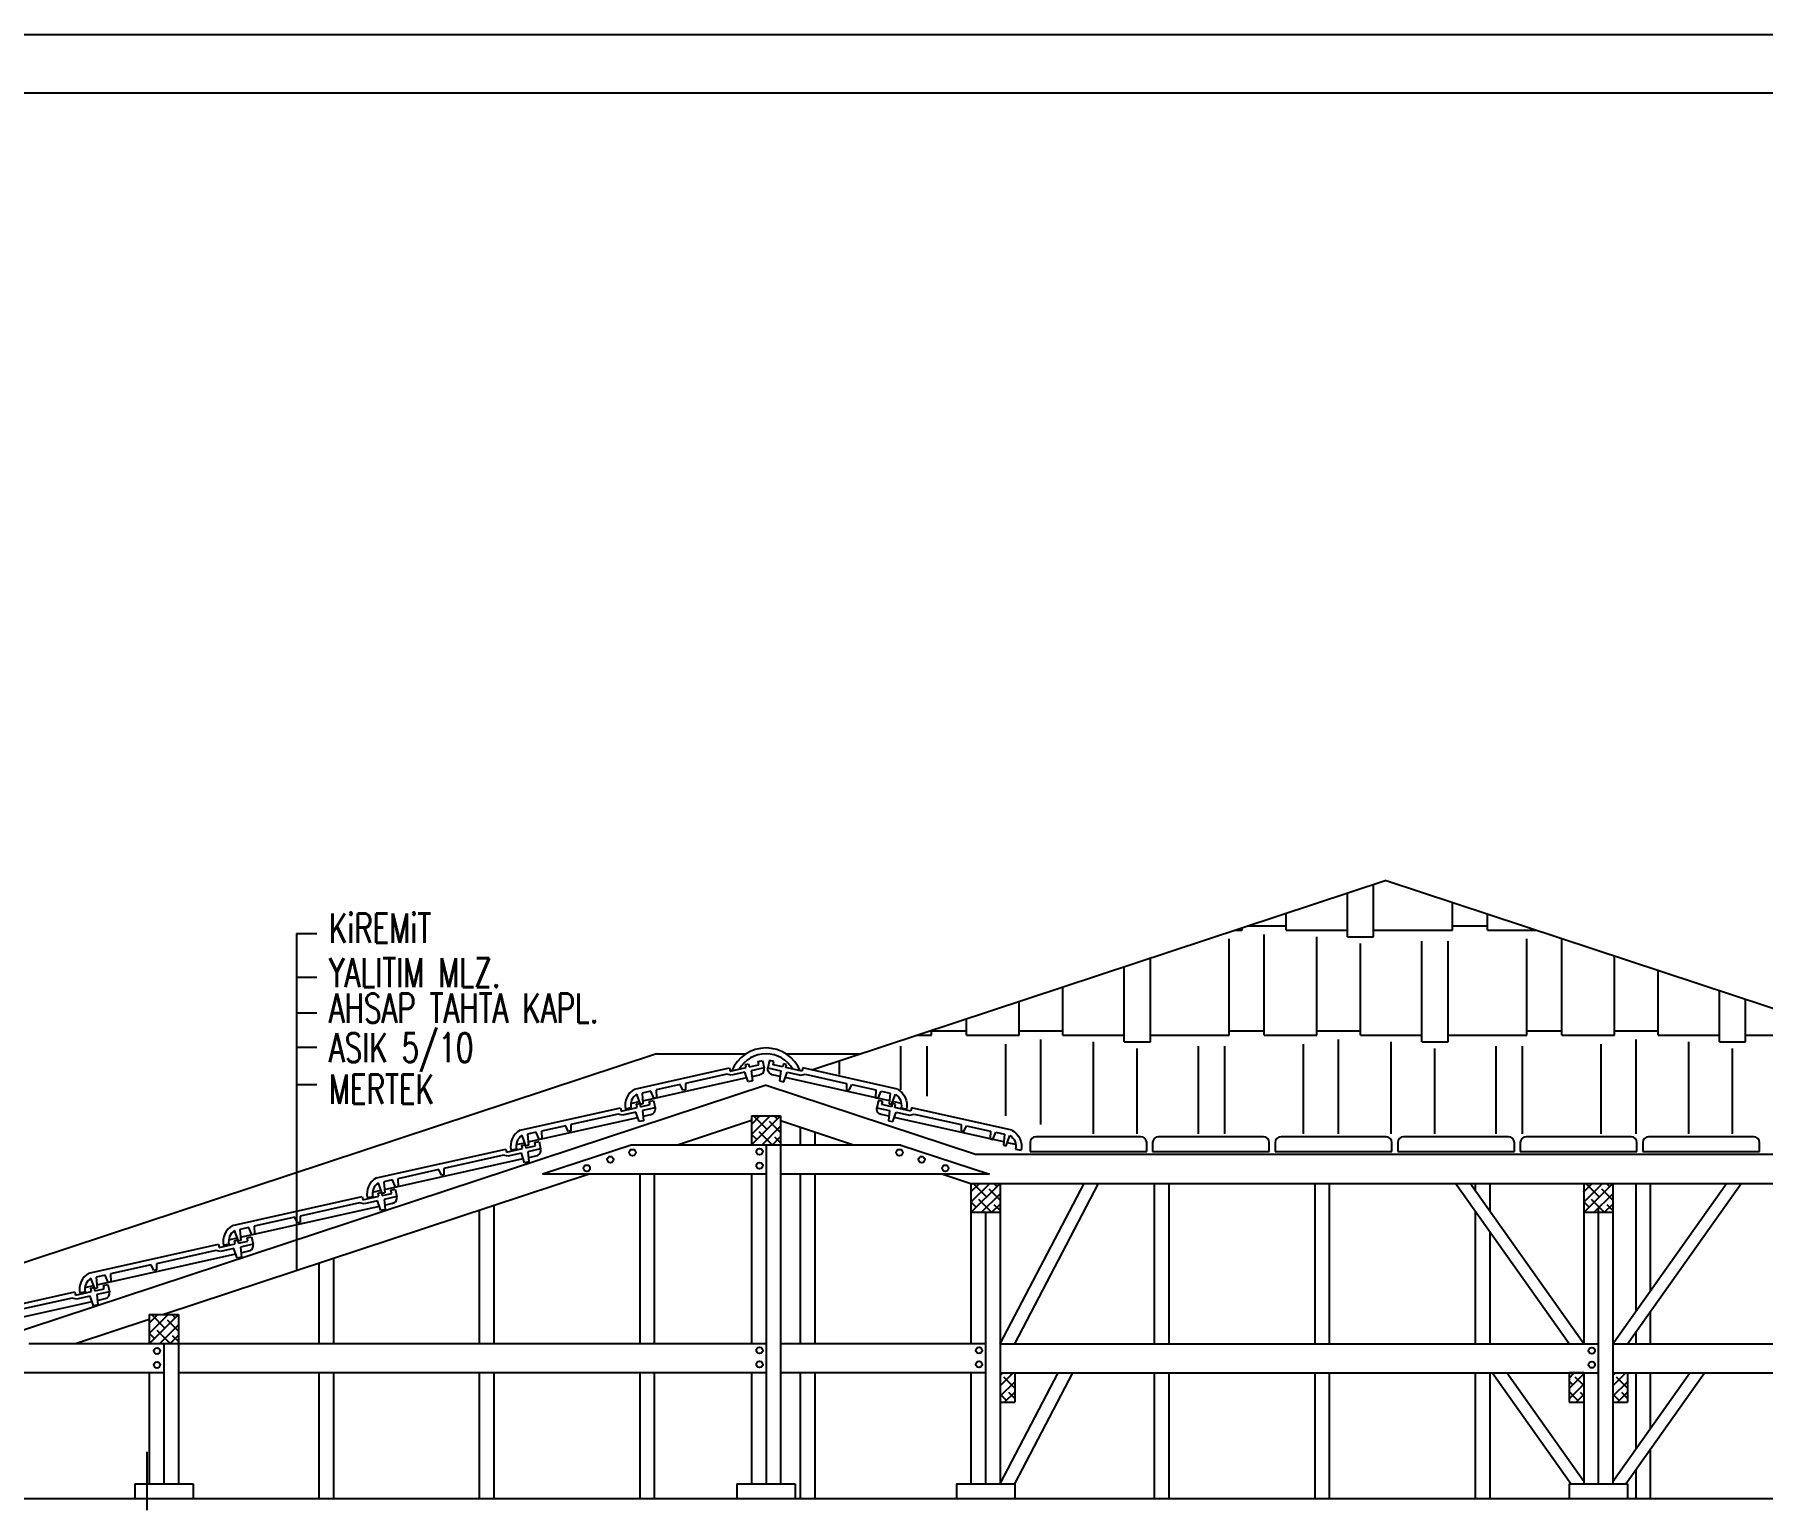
# Model space of a CAD drawing. Extents: x 3907.4 to 3911.57, y -3054.42 to -3053.7.
# Drawn here: x 3909.52 to 3909.6384, y -3053.8001 to -3053.6995 of the extents above; entities that cross this region are included whole.
import ezdxf

# ---------------------------------------------------------------- set-up
doc = ezdxf.new("R2010")
doc.units = 0
doc.header["$LTSCALE"] = 2
doc.header["$MEASUREMENT"] = 0
for name, color, linetype in [('DOĞRAMA', 2, 'CONTINUOUS'), ('DUVAR', 7, 'CONTINUOUS'), ('KİREMİT', 9, 'CONTINUOUS'), ('MB', 11, 'CONTINUOUS'), ('OLÇÜ', 6, 'CONTINUOUS'), ('SıVA', 6, 'CONTINUOUS'), ('TARAMA', 9, 'CONTINUOUS'), ('TEXT', 11, 'CONTINUOUS')]:
    doc.layers.add(name, color=color, linetype=linetype)
doc.styles.add('KAPı-PEN', font='simplex.shx', dxfattribs={"width": 0.7, "height": 10})

msp = doc.modelspace()

# ---------------------------------------------------------------- linework, layer by layer
at = {"layer": 'DOĞRAMA'}
for p, q in [((3909.586162391206, -3053.793209636961), (3909.587162391205, -3053.793209636961)), ((3909.625162391205, -3053.793209636961), (3909.626162391206, -3053.793209636961)), ((3909.628162391205, -3053.793209636961), (3909.629162391205, -3053.793209636961))]:
    msp.add_line(p, q, dxfattribs=at)
at = {"layer": 'DUVAR', "color": 2}
for p, q in [((3909.612616078048, -3053.757458408872), (3909.573252025763, -3053.770448546126)), ((3909.612616078048, -3053.757458408872), (3909.665847501563, -3053.775024778632)), ((3909.570116078048, -3053.771483408872), (3909.493989323139, -3053.796605237992)), ((3909.570116078048, -3053.771483408872), (3909.584483865199, -3053.776224778632)), ((3909.569116078048, -3053.77391949529), (3909.564055471988, -3053.77558949529)), ((3909.569116078048, -3053.77358949529), (3909.569116078048, -3053.77558949529)), ((3909.569116078048, -3053.77358949529), (3909.571116078048, -3053.77358949529)), ((3909.571116078048, -3053.77358949529), (3909.571116078048, -3053.77558949529)), ((3909.571116078048, -3053.77391949529), (3909.576176684109, -3053.77558949529)), ((3909.56086443196, -3053.77558949529), (3909.554803825899, -3053.77758949529)), ((3909.579367724136, -3053.77558949529), (3909.56086443196, -3053.77558949529)), ((3909.570116078048, -3053.77558949529), (3909.570116078048, -3053.798811044727)), ((3909.571116078048, -3053.77558949529), (3909.571116078048, -3053.798811044727)), ((3909.579367724136, -3053.77558949529), (3909.585428330196, -3053.77758949529)), ((3909.584483865199, -3053.776224778632), (3909.669483865199, -3053.776224778632)), ((3909.557994865927, -3053.77758949529), (3909.528842921469, -3053.787209636961)), ((3909.570116078048, -3053.77758949529), (3909.554803825899, -3053.77758949529)), ((3909.569116078048, -3053.77758949529), (3909.569116078048, -3053.789209636961)), ((3909.585428330196, -3053.77758949529), (3909.571116078048, -3053.77758949529)), ((3909.582237290169, -3053.77758949529), (3909.584162391206, -3053.778224778632)), ((3909.584162391206, -3053.778224778632), (3909.670162391205, -3053.778224778632)), ((3909.584162391206, -3053.778224778632), (3909.584162391206, -3053.780224778632)), ((3909.584162391206, -3053.778224778632), (3909.586162391206, -3053.778224778632)), ((3909.586162391206, -3053.778224778632), (3909.586162391206, -3053.780224778632)), ((3909.587162391205, -3053.789209636961), (3909.592916141515, -3053.778224778632)), ((3909.625162391205, -3053.789209636961), (3909.617373645594, -3053.778224778632)), ((3909.626162391206, -3053.778224778632), (3909.626162391206, -3053.780224778632)), ((3909.626162391206, -3053.778224778632), (3909.628162391205, -3053.778224778632)), ((3909.628162391205, -3053.778224778632), (3909.628162391205, -3053.780224778632)), ((3909.629162391205, -3053.789209636961), (3909.636951136817, -3053.778224778632)), ((3909.584162391206, -3053.780224778632), (3909.584162391206, -3053.789209636961)), ((3909.586162391206, -3053.780224778632), (3909.584162391206, -3053.780224778632)), ((3909.585162391205, -3053.780224778632), (3909.585162391205, -3053.798811044727)), ((3909.586162391206, -3053.780224778632), (3909.586162391206, -3053.798811044727)), ((3909.626162391206, -3053.780224778632), (3909.626162391206, -3053.789209636961)), ((3909.628162391205, -3053.780224778632), (3909.626162391206, -3053.780224778632)), ((3909.627162391205, -3053.779928004556), (3909.627162391205, -3053.798811044727)), ((3909.628162391205, -3053.780224778632), (3909.628162391205, -3053.798811044727)), ((3909.52784292147, -3053.787539636961), (3909.522782315409, -3053.789209636961)), ((3909.52784292147, -3053.787209636961), (3909.52784292147, -3053.789209636961)), ((3909.52784292147, -3053.787209636961), (3909.52784292147, -3053.789209636961)), ((3909.52784292147, -3053.787209636961), (3909.529842921469, -3053.787209636961)), ((3909.529842921469, -3053.787209636961), (3909.529842921469, -3053.789209636961)), ((3909.570116078048, -3053.789209636961), (3909.519591275382, -3053.789209636961)), ((3909.529842921469, -3053.789209636961), (3909.52784292147, -3053.789209636961)), ((3909.528842921469, -3053.789209636961), (3909.528842921469, -3053.798811044727)), ((3909.529842921469, -3053.789209636961), (3909.529842921469, -3053.798811044727)), ((3909.585162391205, -3053.789209636961), (3909.571116078048, -3053.789209636961)), ((3909.586162391206, -3053.789209636961), (3909.627162391205, -3053.789209636961)), ((3909.628162391205, -3053.789209636961), (3909.668162391205, -3053.789209636961)), ((3909.528842921469, -3053.791209636961), (3909.513530669321, -3053.791209636961)), ((3909.52784292147, -3053.791209636961), (3909.52784292147, -3053.798811044727)), ((3909.570116078048, -3053.791209636961), (3909.529842921469, -3053.791209636961)), ((3909.569116078048, -3053.791209636961), (3909.569116078048, -3053.798811044727)), ((3909.585162391205, -3053.791209636961), (3909.571116078048, -3053.791209636961)), ((3909.584162391206, -3053.791209636961), (3909.584162391206, -3053.798811044727)), ((3909.586162391206, -3053.791209636961), (3909.627162391205, -3053.791209636961)), ((3909.587162391205, -3053.791209636961), (3909.587162391205, -3053.793209636961)), ((3909.587162391205, -3053.798811044727), (3909.591143926604, -3053.791209636961)), ((3909.625275758573, -3053.798811044727), (3909.619886027581, -3053.791209636961)), ((3909.625162391205, -3053.791209636961), (3909.625162391205, -3053.793209636961)), ((3909.626162391206, -3053.791209636961), (3909.625162391205, -3053.791209636961)), ((3909.626162391206, -3053.791209636961), (3909.626162391206, -3053.792113581766)), ((3909.626162391206, -3053.791982168576), (3909.626162391206, -3053.798811044727)), ((3909.628162391205, -3053.791209636961), (3909.668162391205, -3053.791209636961)), ((3909.628162391205, -3053.791209636961), (3909.629162391205, -3053.791209636961)), ((3909.629049023838, -3053.798811044727), (3909.63443875483, -3053.791209636961)), ((3909.629162391205, -3053.791209636961), (3909.629162391205, -3053.793209636961)), ((3909.526842921469, -3053.798811044727), (3909.530842921469, -3053.798811044727)), ((3909.526842921469, -3053.798811044727), (3909.526842921469, -3053.799811044727)), ((3909.530842921469, -3053.798811044727), (3909.530842921469, -3053.799811044727)), ((3909.568116078048, -3053.798811044727), (3909.572116078048, -3053.798811044727)), ((3909.568116078048, -3053.798811044727), (3909.568116078048, -3053.799811044727)), ((3909.572116078048, -3053.798811044727), (3909.572116078048, -3053.799811044727)), ((3909.583162391205, -3053.798811044727), (3909.587162391205, -3053.798811044727)), ((3909.583162391205, -3053.798811044727), (3909.583162391205, -3053.799811044727)), ((3909.587162391205, -3053.798811044727), (3909.587162391205, -3053.799811044727)), ((3909.625162391205, -3053.798811044727), (3909.629162391205, -3053.798811044727)), ((3909.625162391205, -3053.798811044727), (3909.625162391205, -3053.799811044727)), ((3909.629162391205, -3053.798811044727), (3909.629162391205, -3053.799811044727))]:
    msp.add_line(p, q, dxfattribs=at)
at = {"layer": 'DUVAR', "color": 3}
for p, q in [((3909.562616078048, -3053.769338408872), (3909.481201444351, -3053.796205237992)), ((3909.562616078048, -3053.769338408872), (3909.568746406555, -3053.769338408872)), ((3909.571485749541, -3053.769338408872), (3909.576616078048, -3053.769338408872))]:
    msp.add_line(p, q, dxfattribs=at)
at = {"layer": 'KİREMİT'}
for p, q in [((3909.611763431491, -3053.761316397724), (3909.611763431491, -3053.757739782236)), ((3909.609963431491, -3053.761316397724), (3909.609963431491, -3053.758333782236)), ((3909.617163431491, -3053.760866397724), (3909.617163431491, -3053.758959035508)), ((3909.605763431491, -3053.760866397724), (3909.605763431491, -3053.759719782236)), ((3909.619563431491, -3053.760866397724), (3909.619563431491, -3053.759751035509)), ((3909.601863431491, -3053.768066397724), (3909.601863431491, -3053.761466397724)), ((3909.602288839104, -3053.760866397724), (3909.602763431491, -3053.760866397724)), ((3909.602763431491, -3053.760866397724), (3909.602763431491, -3053.760709782236)), ((3909.603197930013, -3053.760566397724), (3909.605763431491, -3053.760566397724)), ((3909.604263431491, -3053.768066397724), (3909.604263431491, -3053.761166397724)), ((3909.605763431491, -3053.760866397724), (3909.609963431491, -3053.760866397724)), ((3909.607863431491, -3053.768066397724), (3909.607863431491, -3053.761316397724)), ((3909.609963431491, -3053.761316397724), (3909.611763431491, -3053.761316397724)), ((3909.611763431491, -3053.760866397724), (3909.617163431491, -3053.760866397724)), ((3909.617163431491, -3053.760566397724), (3909.619563431491, -3053.760566397724)), ((3909.619563431491, -3053.760866397724), (3909.622943316992, -3053.760866397724)), ((3909.622263431491, -3053.768066397724), (3909.622263431491, -3053.761466397724)), ((3909.624663431491, -3053.768066397724), (3909.624663431491, -3053.761434035509)), ((3909.610863431491, -3053.768066397724), (3909.610863431491, -3053.761766397724)), ((3909.615063431491, -3053.768516397724), (3909.615063431491, -3053.761616397724)), ((3909.616863431491, -3053.768516397724), (3909.616863431491, -3053.761616397724)), ((3909.628263431491, -3053.768066397724), (3909.628263431491, -3053.762622035508)), ((3909.594663431491, -3053.768516397724), (3909.594663431491, -3053.763382782236)), ((3909.596463431491, -3053.768516397724), (3909.596463431491, -3053.762788782236)), ((3909.631263431491, -3053.768066397724), (3909.631263431491, -3053.763612035508)), ((3909.590463431491, -3053.768066397724), (3909.590463431491, -3053.764768782236)), ((3909.635463431491, -3053.768516397724), (3909.635463431491, -3053.764998035508)), ((3909.587463431491, -3053.768066397724), (3909.587463431491, -3053.765758782236)), ((3909.637263431491, -3053.768516397724), (3909.637263431491, -3053.765592035508)), ((3909.583863431491, -3053.768066397724), (3909.583863431491, -3053.766946782236)), ((3909.580470657286, -3053.768066397724), (3909.581463431491, -3053.768066397724)), ((3909.581463431491, -3053.768066397724), (3909.581463431491, -3053.767738782236)), ((3909.581463431491, -3053.767766397724), (3909.583863431491, -3053.767766397724)), ((3909.583863431491, -3053.768066397724), (3909.587463431491, -3053.768066397724)), ((3909.587463431491, -3053.767766397724), (3909.590463431491, -3053.767766397724)), ((3909.588963431491, -3053.774185961533), (3909.588963431491, -3053.768366397724)), ((3909.590463431491, -3053.768066397724), (3909.594663431491, -3053.768066397724)), ((3909.592563431491, -3053.774817667014), (3909.592563431491, -3053.768516397724)), ((3909.594663431491, -3053.768516397724), (3909.596463431491, -3053.768516397724)), ((3909.596463431491, -3053.768066397724), (3909.601863431491, -3053.768066397724)), ((3909.601863431491, -3053.767766397724), (3909.604263431491, -3053.767766397724)), ((3909.604263431491, -3053.768066397724), (3909.607863431491, -3053.768066397724)), ((3909.607863431491, -3053.767766397724), (3909.610863431491, -3053.767766397724)), ((3909.609363431491, -3053.774817667014), (3909.609363431491, -3053.768366397724)), ((3909.610863431491, -3053.768066397724), (3909.615063431491, -3053.768066397724)), ((3909.612963431491, -3053.774817667014), (3909.612963431491, -3053.768516397724)), ((3909.615063431491, -3053.768516397724), (3909.616863431491, -3053.768516397724)), ((3909.616863431491, -3053.768066397724), (3909.622263431491, -3053.768066397724)), ((3909.622263431491, -3053.767766397724), (3909.624663431491, -3053.767766397724)), ((3909.624663431491, -3053.768066397724), (3909.628263431491, -3053.768066397724)), ((3909.628263431491, -3053.767766397724), (3909.631263431491, -3053.767766397724)), ((3909.629763431491, -3053.774817667014), (3909.629763431491, -3053.768366397724)), ((3909.631263431491, -3053.768066397724), (3909.635463431491, -3053.768066397724)), ((3909.633363431491, -3053.774817667014), (3909.633363431491, -3053.768516397724)), ((3909.635463431491, -3053.768516397724), (3909.637263431491, -3053.768516397724)), ((3909.637263431491, -3053.768066397724), (3909.642663431491, -3053.768066397724)), ((3909.579363431491, -3053.771800875033), (3909.579363431491, -3053.768816397724)), ((3909.581163431491, -3053.772248078752), (3909.581163431491, -3053.768816397724)), ((3909.586563431491, -3053.773589689908), (3909.586563431491, -3053.768666397724)), ((3909.595563431491, -3053.774817667014), (3909.595563431491, -3053.768966397724)), ((3909.599763431491, -3053.774817667014), (3909.599763431491, -3053.768816397724)), ((3909.601563431491, -3053.774817667014), (3909.601563431491, -3053.768816397724)), ((3909.606963431491, -3053.774817667014), (3909.606963431491, -3053.768666397724)), ((3909.615963431491, -3053.774817667014), (3909.615963431491, -3053.768966397724)), ((3909.620163431491, -3053.774817667014), (3909.620163431491, -3053.768816397724)), ((3909.621963431491, -3053.774817667014), (3909.621963431491, -3053.768816397724)), ((3909.627363431491, -3053.774817667014), (3909.627363431491, -3053.768666397724)), ((3909.636363431491, -3053.774817667014), (3909.636363431491, -3053.768966397724)), ((3909.561111068043, -3053.771756541158), (3909.56760163069, -3053.770310036883)), ((3909.561663643945, -3053.772557189719), (3909.568792647817, -3053.770968400712)), ((3909.567437049844, -3053.770731631278), (3909.564591930041, -3053.771365702341)), ((3909.567734773886, -3053.770803849263), (3909.567437049844, -3053.770731631278)), ((3909.56760163069, -3053.770310036883), (3909.567650665232, -3053.770530058192)), ((3909.567650665232, -3053.770530058192), (3909.568750771775, -3053.770284885484)), ((3909.568666201322, -3053.770596268836), (3909.567734773886, -3053.770803849263)), ((3909.568889914352, -3053.771254656002), (3909.568666201322, -3053.770596268836)), ((3909.568701737233, -3053.770064864175), (3909.568921758542, -3053.770015829633)), ((3909.568750771775, -3053.770284885484), (3909.568701737233, -3053.770064864175)), ((3909.568921758542, -3053.770015829633), (3909.568970793083, -3053.770235850942)), ((3909.568970793083, -3053.770235850942), (3909.56963085701, -3053.770088747317)), ((3909.569986329173, -3053.770302061587), (3909.569106243939, -3053.770498199753)), ((3909.569106243939, -3053.770498199753), (3909.569183276097, -3053.771189276613)), ((3909.569149783854, -3053.770888808413), (3909.56968995211, -3053.77076842506)), ((3909.569581822468, -3053.769868726009), (3909.569875184213, -3053.76980334662)), ((3909.56963085701, -3053.770088747317), (3909.569581822468, -3053.769868726009)), ((3909.569875184213, -3053.76980334662), (3909.569986329173, -3053.770302061587)), ((3909.570356971883, -3053.76980334662), (3909.570245826922, -3053.770302061587)), ((3909.570245826922, -3053.770302061587), (3909.571125912157, -3053.770498199753)), ((3909.570650333628, -3053.769868726009), (3909.570356971883, -3053.76980334662)), ((3909.571082372242, -3053.770888808413), (3909.570542203985, -3053.77076842506)), ((3909.570601299087, -3053.770088747317), (3909.570650333628, -3053.769868726009)), ((3909.571261363013, -3053.770235850942), (3909.570601299087, -3053.770088747317)), ((3909.571125912157, -3053.770498199753), (3909.57104888, -3053.771189276613)), ((3909.571310397554, -3053.770015829633), (3909.571261363013, -3053.770235850942)), ((3909.571530418863, -3053.770064864175), (3909.571310397554, -3053.770015829633)), ((3909.571342241744, -3053.771254656002), (3909.571565954775, -3053.770596268836)), ((3909.578568512151, -3053.772557189719), (3909.571439508279, -3053.770968400712)), ((3909.571481384321, -3053.770284885484), (3909.571530418863, -3053.770064864175)), ((3909.572581490865, -3053.770530058192), (3909.571481384321, -3053.770284885484)), ((3909.571565954775, -3053.770596268836), (3909.57249738221, -3053.770803849263)), ((3909.57249738221, -3053.770803849263), (3909.572795106252, -3053.770731631278)), ((3909.572630525406, -3053.770310036883), (3909.572581490865, -3053.770530058192)), ((3909.579121088052, -3053.771756541158), (3909.572630525406, -3053.770310036883)), ((3909.572795106252, -3053.770731631278), (3909.575640226054, -3053.771365702341)), ((3909.575163431491, -3053.770757399688), (3909.575163431491, -3053.769817782236)), ((3909.561507085014, -3053.772815224359), (3909.561249951278, -3053.772110504731)), ((3909.562219558386, -3053.771894415479), (3909.561616653459, -3053.772028780495)), ((3909.561616653459, -3053.772028780495), (3909.561683102061, -3053.772775996726)), ((3909.56242198084, -3053.772388184716), (3909.562219558386, -3053.771894415479)), ((3909.564239895948, -3053.771444157608), (3909.562586260568, -3053.771812691243)), ((3909.562586260568, -3053.771812691243), (3909.562612665974, -3053.772345688113)), ((3909.564419435615, -3053.771835250234), (3909.564239895948, -3053.771444157608)), ((3909.564595452662, -3053.7717960226), (3909.564419435615, -3053.771835250234)), ((3909.564591930041, -3053.771365702341), (3909.564595452662, -3053.7717960226)), ((3909.569183276097, -3053.771189276613), (3909.568889914352, -3053.771254656002)), ((3909.57104888, -3053.771189276613), (3909.571342241744, -3053.771254656002)), ((3909.575640226054, -3053.771365702341), (3909.575636703434, -3053.7717960226)), ((3909.575636703434, -3053.7717960226), (3909.575812720481, -3053.771835250234)), ((3909.575812720481, -3053.771835250234), (3909.575992260149, -3053.771444157608)), ((3909.575992260149, -3053.771444157608), (3909.577645895528, -3053.771812691243)), ((3909.577645895528, -3053.771812691243), (3909.577619490122, -3053.772345688113)), ((3909.577810175256, -3053.772388184716), (3909.578012597709, -3053.771894415479)), ((3909.578012597709, -3053.771894415479), (3909.578615502637, -3053.772028780495)), ((3909.578615502637, -3053.772028780495), (3909.578549054036, -3053.772775996726)), ((3909.578725071082, -3053.772815224359), (3909.578982204818, -3053.772110504731)), ((3909.553256578727, -3053.77457704534), (3909.560137169467, -3053.773043618354)), ((3909.560137169467, -3053.773043618354), (3909.560186204009, -3053.773263639662)), ((3909.560186204009, -3053.773263639662), (3909.561286310553, -3053.773018466954)), ((3909.561201740099, -3053.773329850307), (3909.560270312664, -3053.773537430734)), ((3909.560859202545, -3053.773044402068), (3909.560492500364, -3053.773126126304)), ((3909.560845685492, -3053.772739482143), (3909.561431788652, -3053.772608861614)), ((3909.56142545313, -3053.773988237473), (3909.561201740099, -3053.773329850307)), ((3909.561237276011, -3053.772798445646), (3909.56145729732, -3053.772749411105)), ((3909.561286310553, -3053.773018466954), (3909.561237276011, -3053.772798445646)), ((3909.56145729732, -3053.772749411105), (3909.561506331861, -3053.772969432413)), ((3909.561506331861, -3053.772969432413), (3909.562166395787, -3053.772822328789)), ((3909.561683102061, -3053.772775996726), (3909.561507085014, -3053.772815224359)), ((3909.562521867951, -3053.773035643057), (3909.561641782716, -3053.773231781224)), ((3909.561641782716, -3053.773231781224), (3909.561718814874, -3053.773922858084)), ((3909.562117361245, -3053.77260230748), (3909.562410722991, -3053.772536928091)), ((3909.562166395787, -3053.772822328789), (3909.562117361245, -3053.77260230748)), ((3909.562410722991, -3053.772536928091), (3909.562521867951, -3053.773035643057)), ((3909.562612665974, -3053.772345688113), (3909.56242198084, -3053.772388184716)), ((3909.577619490122, -3053.772345688113), (3909.577810175256, -3053.772388184716)), ((3909.577821433106, -3053.772536928091), (3909.577710288145, -3053.773035643057)), ((3909.577710288145, -3053.773035643057), (3909.578590373379, -3053.773231781224)), ((3909.578114794851, -3053.77260230748), (3909.577821433106, -3053.772536928091)), ((3909.578065760309, -3053.772822328789), (3909.578114794851, -3053.77260230748)), ((3909.578725824235, -3053.772969432413), (3909.578065760309, -3053.772822328789)), ((3909.578590373379, -3053.773231781224), (3909.578513341222, -3053.773922858084)), ((3909.578549054036, -3053.772775996726), (3909.578725071082, -3053.772815224359)), ((3909.578774858777, -3053.772749411105), (3909.578725824235, -3053.772969432413)), ((3909.578994880085, -3053.772798445646), (3909.578774858777, -3053.772749411105)), ((3909.579386470604, -3053.772739482143), (3909.578800367443, -3053.772608861614)), ((3909.578806702967, -3053.773988237473), (3909.579030415997, -3053.773329850307)), ((3909.578945845544, -3053.773018466954), (3909.578994880085, -3053.772798445646)), ((3909.580045952087, -3053.773263639662), (3909.578945845544, -3053.773018466954)), ((3909.579030415997, -3053.773329850307), (3909.579961843433, -3053.773537430734)), ((3909.579372953551, -3053.773044402068), (3909.579739655732, -3053.773126126304)), ((3909.580094986628, -3053.773043618354), (3909.580045952087, -3053.773263639662)), ((3909.586975577369, -3053.77457704534), (3909.580094986628, -3053.773043618354)), ((3909.553809154629, -3053.775377693902), (3909.561328186594, -3053.773701982183)), ((3909.556385406631, -3053.77426466179), (3909.554731771251, -3053.774633195425)), ((3909.556564946299, -3053.774655754416), (3909.556385406631, -3053.77426466179)), ((3909.559972588622, -3053.773465212749), (3909.556737440725, -3053.774186206524)), ((3909.556737440725, -3053.774186206524), (3909.556740963346, -3053.774616526783)), ((3909.560270312664, -3053.773537430734), (3909.559972588622, -3053.773465212749)), ((3909.561718814874, -3053.773922858084), (3909.56142545313, -3053.773988237473)), ((3909.561685322632, -3053.773622389884), (3909.562225490888, -3053.773502006532)), ((3909.578546833464, -3053.773622389884), (3909.578006665208, -3053.773502006532)), ((3909.578513341222, -3053.773922858084), (3909.578806702967, -3053.773988237473)), ((3909.586423001467, -3053.775377693902), (3909.578903969501, -3053.773701982183)), ((3909.579961843433, -3053.773537430734), (3909.580259567475, -3053.773465212749)), ((3909.580259567475, -3053.773465212749), (3909.583494715371, -3053.774186206524)), ((3909.583494715371, -3053.774186206524), (3909.58349119275, -3053.774616526783)), ((3909.583667209797, -3053.774655754416), (3909.583846749465, -3053.77426466179)), ((3909.583846749465, -3053.77426466179), (3909.585500384845, -3053.774633195425)), ((3909.552991196176, -3053.775559986326), (3909.553577299336, -3053.775429365797)), ((3909.553382786695, -3053.775618949829), (3909.553602808003, -3053.775569915287)), ((3909.553431821236, -3053.775838971137), (3909.553382786695, -3053.775618949829)), ((3909.553652595697, -3053.775635728542), (3909.553395461962, -3053.774931008913)), ((3909.553602808003, -3053.775569915287), (3909.553651842545, -3053.775789936596)), ((3909.553651842545, -3053.775789936596), (3909.554311906471, -3053.775642832971)), ((3909.553828612744, -3053.775596500909), (3909.553652595697, -3053.775635728542)), ((3909.55436506907, -3053.774714919661), (3909.553762164143, -3053.774849284677)), ((3909.553762164143, -3053.774849284677), (3909.553828612744, -3053.775596500909)), ((3909.554262871929, -3053.775422811662), (3909.554556233674, -3053.775357432274)), ((3909.554311906471, -3053.775642832971), (3909.554262871929, -3053.775422811662)), ((3909.554567491524, -3053.775208688898), (3909.55436506907, -3053.774714919661)), ((3909.554556233674, -3053.775357432274), (3909.554667378635, -3053.77585614724)), ((3909.554758176658, -3053.775166192296), (3909.554567491524, -3053.775208688898)), ((3909.554731771251, -3053.774633195425), (3909.554758176658, -3053.775166192296)), ((3909.556740963346, -3053.774616526783), (3909.556564946299, -3053.774655754416)), ((3909.58349119275, -3053.774616526783), (3909.583667209797, -3053.774655754416)), ((3909.585500384845, -3053.774633195425), (3909.585473979438, -3053.775166192296)), ((3909.585473979438, -3053.775166192296), (3909.585664664572, -3053.775208688898)), ((3909.585664664572, -3053.775208688898), (3909.585867087026, -3053.774714919661)), ((3909.585867087026, -3053.774714919661), (3909.586469991953, -3053.774849284677)), ((3909.586469991953, -3053.774849284677), (3909.586403543352, -3053.775596500909)), ((3909.586403543352, -3053.775596500909), (3909.586579560399, -3053.775635728542)), ((3909.586579560399, -3053.775635728542), (3909.586836694134, -3053.774931008913)), ((3909.58724095992, -3053.775559986326), (3909.58665485676, -3053.775429365797)), ((3909.588215013951, -3053.775424778632), (3909.588215013951, -3053.776024778632)), ((3909.595815013951, -3053.775024778632), (3909.588615013951, -3053.775024778632)), ((3909.596215013951, -3053.776024778632), (3909.596215013951, -3053.775424778632)), ((3909.596615013951, -3053.775424778632), (3909.596615013951, -3053.776024778632)), ((3909.604215013951, -3053.775024778632), (3909.597015013951, -3053.775024778632)), ((3909.604615013951, -3053.776024778632), (3909.604615013951, -3053.775424778632)), ((3909.605015013951, -3053.775424778632), (3909.605015013951, -3053.776024778632)), ((3909.612615013951, -3053.775024778632), (3909.605415013951, -3053.775024778632)), ((3909.613015013951, -3053.776024778632), (3909.613015013951, -3053.775424778632)), ((3909.613415013951, -3053.775424778632), (3909.613415013951, -3053.776024778632)), ((3909.621015013951, -3053.775024778632), (3909.613815013951, -3053.775024778632)), ((3909.621415013951, -3053.776024778632), (3909.621415013951, -3053.775424778632)), ((3909.621815013951, -3053.775424778632), (3909.621815013951, -3053.776024778632)), ((3909.629415013951, -3053.775024778632), (3909.622215013951, -3053.775024778632)), ((3909.629815013951, -3053.776024778632), (3909.629815013951, -3053.775424778632)), ((3909.630215013951, -3053.775424778632), (3909.630215013951, -3053.776024778632)), ((3909.637815013951, -3053.775024778632), (3909.630615013951, -3053.775024778632)), ((3909.638215013951, -3053.776024778632), (3909.638215013951, -3053.775424778632)), ((3909.543408487369, -3053.777841849044), (3909.552282680151, -3053.775864122536)), ((3909.543961063271, -3053.778642497606), (3909.553473697278, -3053.776522486366)), ((3909.552118099306, -3053.776285716931), (3909.54803731865, -3053.777195170701)), ((3909.552415823347, -3053.776357934917), (3909.552118099306, -3053.776285716931)), ((3909.552282680151, -3053.775864122536), (3909.552331714693, -3053.776084143845)), ((3909.552331714693, -3053.776084143845), (3909.553431821236, -3053.775838971137)), ((3909.553347250783, -3053.776150354489), (3909.552415823347, -3053.776357934917)), ((3909.553004713229, -3053.775864906251), (3909.552638011048, -3053.775946630486)), ((3909.553570963813, -3053.776808741656), (3909.553347250783, -3053.776150354489)), ((3909.553864325558, -3053.776743362267), (3909.553570963813, -3053.776808741656)), ((3909.554667378635, -3053.77585614724), (3909.5537872934, -3053.776052285406)), ((3909.5537872934, -3053.776052285406), (3909.553864325558, -3053.776743362267)), ((3909.553830833316, -3053.776442894067), (3909.554371001572, -3053.776322510714)), ((3909.587227442868, -3053.775864906251), (3909.587594145049, -3053.775946630486)), ((3909.588215013951, -3053.776024778632), (3909.596215013951, -3053.776024778632)), ((3909.596615013951, -3053.776024778632), (3909.604615013951, -3053.776024778632)), ((3909.605015013951, -3053.776024778632), (3909.613015013951, -3053.776024778632)), ((3909.613415013951, -3053.776024778632), (3909.621415013951, -3053.776024778632)), ((3909.621815013951, -3053.776024778632), (3909.629815013951, -3053.776024778632)), ((3909.630215013951, -3053.776024778632), (3909.638215013951, -3053.776024778632)), ((3909.544516977712, -3053.777979723365), (3909.543914072784, -3053.778114088381)), ((3909.544719400165, -3053.778473492602), (3909.544516977712, -3053.777979723365)), ((3909.547685284556, -3053.777273625967), (3909.544883679893, -3053.777897999129)), ((3909.544883679893, -3053.777897999129), (3909.5449100853, -3053.778430996)), ((3909.547864824224, -3053.777664718593), (3909.547685284556, -3053.777273625967)), ((3909.548040841271, -3053.77762549096), (3909.547864824224, -3053.777664718593)), ((3909.54803731865, -3053.777195170701), (3909.548040841271, -3053.77762549096)), ((3909.533553201738, -3053.781104787509), (3909.542427394521, -3053.779127061001)), ((3909.542427394521, -3053.779127061001), (3909.542476429062, -3053.779347082309)), ((3909.542476429062, -3053.779347082309), (3909.543576535606, -3053.779101909602)), ((3909.54315662187, -3053.779129709955), (3909.542789919689, -3053.779211434191)), ((3909.543143104818, -3053.77882479003), (3909.543729207978, -3053.7786941695)), ((3909.543527501064, -3053.778881888293), (3909.543747522373, -3053.778832853752)), ((3909.543576535606, -3053.779101909602), (3909.543527501064, -3053.778881888293)), ((3909.543804504339, -3053.778900532246), (3909.543547370603, -3053.778195812617)), ((3909.543747522373, -3053.778832853752), (3909.543796556914, -3053.77905287506)), ((3909.543796556914, -3053.77905287506), (3909.54445662084, -3053.778905771436)), ((3909.543980521386, -3053.778861304613), (3909.543804504339, -3053.778900532246)), ((3909.543914072784, -3053.778114088381), (3909.543980521386, -3053.778861304613)), ((3909.544812093005, -3053.779119085705), (3909.54393200777, -3053.779315223871)), ((3909.544407586299, -3053.778685750127), (3909.544700948044, -3053.778620370738)), ((3909.54445662084, -3053.778905771436), (3909.544407586299, -3053.778685750127)), ((3909.544700948044, -3053.778620370738), (3909.544812093005, -3053.779119085705)), ((3909.5449100853, -3053.778430996), (3909.544719400165, -3053.778473492602)), ((3909.53410577764, -3053.78190543607), (3909.543618411648, -3053.779785424831)), ((3909.542262813675, -3053.779548655396), (3909.53818203302, -3053.780458109165)), ((3909.53818203302, -3053.780458109165), (3909.538185555641, -3053.780888429425)), ((3909.542560537717, -3053.779620873381), (3909.542262813675, -3053.779548655396)), ((3909.543491965152, -3053.779413292954), (3909.542560537717, -3053.779620873381)), ((3909.543715678183, -3053.78007168012), (3909.543491965152, -3053.779413292954)), ((3909.544009039928, -3053.780006300732), (3909.543715678183, -3053.78007168012)), ((3909.54393200777, -3053.779315223871), (3909.544009039928, -3053.780006300732)), ((3909.543975547685, -3053.779705832531), (3909.544515715942, -3053.779585449178)), ((3909.533949218709, -3053.782163470711), (3909.533692084973, -3053.781458751082)), ((3909.534661692081, -3053.78124266183), (3909.534058787154, -3053.781377026846)), ((3909.534058787154, -3053.781377026846), (3909.534125235755, -3053.782124243077)), ((3909.534864114535, -3053.781736431067), (3909.534661692081, -3053.78124266183)), ((3909.537829998926, -3053.780536564432), (3909.535028394263, -3053.781160937594)), ((3909.535028394263, -3053.781160937594), (3909.535054799669, -3053.781693934464)), ((3909.538009538594, -3053.780927657058), (3909.537829998926, -3053.780536564432)), ((3909.538185555641, -3053.780888429425), (3909.538009538594, -3053.780927657058)), ((3909.52370511038, -3053.784369591213), (3909.532579303162, -3053.782391864705)), ((3909.532414722316, -3053.7828134591), (3909.528333941661, -3053.78372291287)), ((3909.532712446358, -3053.782885677085), (3909.532414722316, -3053.7828134591)), ((3909.532579303162, -3053.782391864705), (3909.532628337704, -3053.782611886013)), ((3909.532628337704, -3053.782611886013), (3909.533728444247, -3053.782366713306)), ((3909.533643873794, -3053.782678096658), (3909.532712446358, -3053.782885677085)), ((3909.53330133624, -3053.782392648419), (3909.532934634059, -3053.782474372655)), ((3909.533287819187, -3053.782087728494), (3909.533873922348, -3053.781957107965)), ((3909.533867586824, -3053.783336483824), (3909.533643873794, -3053.782678096658)), ((3909.533679409706, -3053.782146691997), (3909.533899431014, -3053.782097657455)), ((3909.533728444247, -3053.782366713306), (3909.533679409706, -3053.782146691997)), ((3909.533899431014, -3053.782097657455), (3909.533948465556, -3053.782317678764)), ((3909.533948465556, -3053.782317678764), (3909.534608529482, -3053.78217057514)), ((3909.534125235755, -3053.782124243077), (3909.533949218709, -3053.782163470711)), ((3909.534964001646, -3053.782383889409), (3909.534083916411, -3053.782580027575)), ((3909.534083916411, -3053.782580027575), (3909.534160948569, -3053.783271104435)), ((3909.53455949494, -3053.781950553831), (3909.534852856685, -3053.781885174442)), ((3909.534608529482, -3053.78217057514), (3909.53455949494, -3053.781950553831)), ((3909.534852856685, -3053.781885174442), (3909.534964001646, -3053.782383889409)), ((3909.535054799669, -3053.781693934464), (3909.534864114535, -3053.781736431067)), ((3909.524257686282, -3053.785170239774), (3909.533770320289, -3053.783050228535)), ((3909.527981907568, -3053.783801368136), (3909.525180302904, -3053.784425741298)), ((3909.528161447235, -3053.784192460762), (3909.527981907568, -3053.783801368136)), ((3909.528333941661, -3053.78372291287), (3909.528337464282, -3053.784153233129)), ((3909.534160948569, -3053.783271104435), (3909.533867586824, -3053.783336483824)), ((3909.534127456327, -3053.782970636235), (3909.534667624583, -3053.782850252882)), ((3909.52410112735, -3053.785428274414), (3909.523843993614, -3053.784723554786)), ((3909.524813600723, -3053.784507465534), (3909.524210695795, -3053.78464183055)), ((3909.524210695795, -3053.78464183055), (3909.524277144397, -3053.785389046781)), ((3909.524711403582, -3053.785215357535), (3909.525004765327, -3053.785149978146)), ((3909.525016023177, -3053.785001234771), (3909.524813600723, -3053.784507465534)), ((3909.525004765327, -3053.785149978146), (3909.525115910287, -3053.785648693113)), ((3909.525206708311, -3053.784958738168), (3909.525016023177, -3053.785001234771)), ((3909.525180302904, -3053.784425741298), (3909.525206708311, -3053.784958738168)), ((3909.528337464282, -3053.784153233129), (3909.528161447235, -3053.784192460762)), ((3909.513857019021, -3053.787634394917), (3909.522731211804, -3053.785656668409)), ((3909.514409594923, -3053.788435043478), (3909.523922228931, -3053.786315032238)), ((3909.522566630958, -3053.786078262804), (3909.518485850303, -3053.786987716573)), ((3909.522864355, -3053.786150480789), (3909.522566630958, -3053.786078262804)), ((3909.522731211804, -3053.785656668409), (3909.522780246346, -3053.785876689717)), ((3909.522780246346, -3053.785876689717), (3909.523880352889, -3053.78563151701)), ((3909.523795782436, -3053.785942900362), (3909.522864355, -3053.786150480789)), ((3909.523453244881, -3053.785657452123), (3909.5230865427, -3053.785739176359)), ((3909.523439727829, -3053.785352532198), (3909.524025830989, -3053.785221911669)), ((3909.524019495466, -3053.786601287528), (3909.523795782436, -3053.785942900362)), ((3909.523831318347, -3053.785411495701), (3909.524051339656, -3053.785362461159)), ((3909.523880352889, -3053.78563151701), (3909.523831318347, -3053.785411495701)), ((3909.524051339656, -3053.785362461159), (3909.524100374197, -3053.785582482468)), ((3909.524100374197, -3053.785582482468), (3909.524760438123, -3053.785435378844)), ((3909.524277144397, -3053.785389046781), (3909.52410112735, -3053.785428274414)), ((3909.525115910287, -3053.785648693113), (3909.524235825053, -3053.785844831279)), ((3909.524235825053, -3053.785844831279), (3909.524312857211, -3053.786535908139)), ((3909.524279364968, -3053.786235439939), (3909.524819533225, -3053.786115056586)), ((3909.524760438123, -3053.785435378844), (3909.524711403582, -3053.785215357535)), ((3909.524312857211, -3053.786535908139), (3909.524019495466, -3053.786601287528))]:
    msp.add_line(p, q, dxfattribs=at)
for centre, radius, start, end in [((3909.570116078048, -3053.771483408872), 0.002545000000004802, 22.63054396315975, 157.3694560368402), ((3909.570116078048, -3053.771483408872), 0.002145000000004802, 30.57983854463029, 149.4201614553697), ((3909.588615013951, -3053.775424778632), 0.0004, 90, 180), ((3909.595815013951, -3053.775424778632), 0.0004000000000000002, 0, 90), ((3909.597015013951, -3053.775424778632), 0.0004, 90, 180), ((3909.604215013951, -3053.775424778632), 0.0004000000000000002, 0, 90), ((3909.605415013951, -3053.775424778632), 0.0004, 90, 180), ((3909.612615013951, -3053.775424778632), 0.0004000000000000002, 0, 90), ((3909.613815013951, -3053.775424778632), 0.0004, 90, 180), ((3909.621015013951, -3053.775424778632), 0.0004000000000000002, 0, 90), ((3909.622215013951, -3053.775424778632), 0.0004, 90, 180), ((3909.629415013951, -3053.775424778632), 0.0004000000000000002, 0, 90), ((3909.630615013951, -3053.775424778632), 0.0004, 90, 180), ((3909.637815013951, -3053.775424778632), 0.0004000000000000002, 0, 90)]:
    msp.add_arc(centre, radius, start, end, dxfattribs=at)
for centre, major_axis, ratio, start_param, end_param in [((3909.569604958905, -3053.770387054792), (-0.0002762852933043712, 0.0002762852933043712), 0.9999999998593698, 2.575473684844829, 4.146270011766075), ((3909.561714840967, -3053.772853712184), (-0.0008695132198601699, 0.0009012617628044244), 0.9999999998607045, -0.2643976006243491, 1.022604617141386), ((3909.561714840967, -3053.772853712184), (-0.0006086592539019923, 0.0006308832339629662), 0.999999999861334, -0.2084991336720932, 1.022604617141086), ((3909.562140497683, -3053.773120636263), (-0.000276285293304322, 0.000276285293304322), 0.9999999998597259, 2.57547368484499, 4.146270011765913), ((3909.553860351651, -3053.775674216367), (-0.0008695132198601699, 0.0009012617628044244), 0.9999999998607045, -0.2643976006243491, 1.022604617141386), ((3909.553860351651, -3053.775674216367), (-0.0006086592539019923, 0.0006308832339629662), 0.999999999861334, -0.2084991336720932, 1.022604617141086), ((3909.554286008366, -3053.775941140445), (-0.0002712881245964926, 0.0002811936699951072), 0.9999999998602012, 2.593400943812869, 4.164197270731453), ((3909.544012260293, -3053.778939020071), (-0.0008695132198601654, 0.0009012617628044289), 0.9999999998607045, -0.2643976006243491, 1.022604617141386), ((3909.544012260293, -3053.778939020071), (-0.0006086592539019893, 0.0006308832339629693), 0.9999999998613337, -0.2084991336720932, 1.022604617141086), ((3909.544430722736, -3053.77920407891), (-0.0002712881245964926, 0.0002811936699951072), 0.9999999998602012, 2.593400943812869, 4.164197270731453), ((3909.534156974662, -3053.782201958536), (-0.0008695132198601654, 0.0009012617628044289), 0.9999999998607045, -0.2643976006243491, 1.022604617141386), ((3909.534156974662, -3053.782201958536), (-0.0006086592539019893, 0.0006308832339629693), 0.9999999998613337, -0.2084991336720932, 1.022604617141086), ((3909.534582631378, -3053.782468882614), (-0.0002712881245964926, 0.0002811936699951072), 0.9999999998602012, 2.593400943812869, 4.164197270731453), ((3909.524308883304, -3053.78546676224), (-0.0008695132198601654, 0.0009012617628044289), 0.9999999998607045, -0.2643976006243491, 1.022604617141386), ((3909.524308883304, -3053.78546676224), (-0.0006086592539019893, 0.0006308832339629693), 0.9999999998613337, -0.2084991336720932, 1.022604617141086), ((3909.524734540019, -3053.785733686318), (-0.0002712881245964926, 0.0002811936699951072), 0.9999999998602012, 2.593400943812869, 4.164197270731453)]:
    msp.add_ellipse(centre, major_axis=major_axis, ratio=ratio, start_param=start_param, end_param=end_param, dxfattribs=at)
at = {"layer": 'KİREMİT', "extrusion": (0, 0, -1)}
for centre, major_axis, ratio, start_param, end_param in [((3909.570627197191, -3053.770387054792), (0.0002762852933043712, 0.0002762852933043712), 0.9999999998593698, 2.575473684844829, 4.146270011766075), ((3909.578517315128, -3053.772853712184), (0.0006086592539019924, 0.0006308832339629662), 0.9999999998613339, -0.2084991336720932, 1.022604617141086), ((3909.578517315128, -3053.772853712184), (0.0008695132198601699, 0.0009012617628044244), 0.9999999998607045, -0.2643976006243491, 1.022604617141386), ((3909.586371804445, -3053.775674216367), (0.0006086592539019923, 0.0006308832339629662), 0.999999999861334, -0.2084991336720932, 1.022604617141086), ((3909.586371804445, -3053.775674216367), (0.0008695132198601699, 0.0009012617628044244), 0.9999999998607045, -0.2643976006243491, 1.022604617141386)]:
    msp.add_ellipse(centre, major_axis=major_axis, ratio=ratio, start_param=start_param, end_param=end_param, dxfattribs=at)
at = {"layer": 'KİREMİT', "extrusion": (0, 0, -0.9999999999999998)}
msp.add_ellipse((3909.578091658413, -3053.773120636263), major_axis=(0.000276285293304322, 0.000276285293304322), ratio=0.9999999998597259, start_param=2.57547368484499, end_param=4.146270011765913, dxfattribs=at)
at = {"layer": 'MB', "color": 9}
for p, q in [((3909.572481474266, -3053.77558949529), (3909.572481474266, -3053.774370076042)), ((3909.573481474266, -3053.77558949529), (3909.573481474266, -3053.774700076042)), ((3909.561481474266, -3053.789209636961), (3909.561481474266, -3053.77758949529)), ((3909.562481474266, -3053.789209636961), (3909.562481474266, -3053.77758949529)), ((3909.572481474266, -3053.789209636961), (3909.572481474266, -3053.77758949529)), ((3909.573481474266, -3053.789209636961), (3909.573481474266, -3053.77758949529)), ((3909.59675068183, -3053.789209636961), (3909.59675068183, -3053.778224778632)), ((3909.59775068183, -3053.789209636961), (3909.59775068183, -3053.778224778632)), ((3909.60775068183, -3053.789209636961), (3909.60775068183, -3053.778224778632)), ((3909.60875068183, -3053.789209636961), (3909.60875068183, -3053.778224778632)), ((3909.61875068183, -3053.778756531734), (3909.61875068183, -3053.778224778632)), ((3909.61975068183, -3053.780166881856), (3909.61975068183, -3053.778224778632)), ((3909.62975068183, -3053.786969591084), (3909.62975068183, -3053.778224778632)), ((3909.63075068183, -3053.785559240961), (3909.63075068183, -3053.778224778632)), ((3909.550481474266, -3053.789209636961), (3909.550481474266, -3053.780068914538)), ((3909.551481474266, -3053.789209636961), (3909.551481474266, -3053.779738914538)), ((3909.61875068183, -3053.789209636961), (3909.61875068183, -3053.780166881856)), ((3909.61975068183, -3053.789209636961), (3909.61975068183, -3053.781577231979)), ((3909.539481474266, -3053.789209636961), (3909.539481474266, -3053.783698914538)), ((3909.540481474266, -3053.789209636961), (3909.540481474266, -3053.783368914538)), ((3909.63075068183, -3053.789209636961), (3909.63075068183, -3053.786969591084)), ((3909.62975068183, -3053.789209636961), (3909.62975068183, -3053.788379941207)), ((3909.539481474266, -3053.799811044727), (3909.539481474266, -3053.791209636961)), ((3909.540481474266, -3053.799811044727), (3909.540481474266, -3053.791209636961)), ((3909.550481474266, -3053.799811044727), (3909.550481474266, -3053.791209636961)), ((3909.551481474266, -3053.799811044727), (3909.551481474266, -3053.791209636961)), ((3909.561481474266, -3053.799811044727), (3909.561481474266, -3053.791209636961)), ((3909.562481474266, -3053.799811044727), (3909.562481474266, -3053.791209636961)), ((3909.572481474266, -3053.799811044727), (3909.572481474266, -3053.791209636961)), ((3909.573481474266, -3053.799811044727), (3909.573481474266, -3053.791209636961)), ((3909.59675068183, -3053.799811044727), (3909.59675068183, -3053.791209636961)), ((3909.59775068183, -3053.799811044727), (3909.59775068183, -3053.791209636961)), ((3909.60775068183, -3053.799811044727), (3909.60775068183, -3053.791209636961)), ((3909.60875068183, -3053.799811044727), (3909.60875068183, -3053.791209636961)), ((3909.61875068183, -3053.799811044727), (3909.61875068183, -3053.791209636961)), ((3909.61975068183, -3053.799811044727), (3909.61975068183, -3053.791209636961)), ((3909.62975068183, -3053.796411111169), (3909.62975068183, -3053.791209636961)), ((3909.63075068183, -3053.795000761047), (3909.63075068183, -3053.791209636961)), ((3909.63075068183, -3053.799811044727), (3909.63075068183, -3053.796411111169)), ((3909.62975068183, -3053.799811044727), (3909.62975068183, -3053.797821461292))]:
    msp.add_line(p, q, dxfattribs=at)
at = {"layer": 'MB', "color": 2}
for p, q in [((3909.586162391206, -3053.789209636961), (3909.591916141515, -3053.778224778632)), ((3909.626162391206, -3053.789209636961), (3909.618373645594, -3053.778224778632)), ((3909.628162391205, -3053.789209636961), (3909.635951136816, -3053.778224778632)), ((3909.586162391206, -3053.798811044727), (3909.590143926604, -3053.791209636961)), ((3909.626162391206, -3053.798651157047), (3909.620886027581, -3053.791209636961)), ((3909.628162391205, -3053.798651157047), (3909.63343875483, -3053.791209636961))]:
    msp.add_line(p, q, dxfattribs=at)
at = {"layer": 'MB', "color": 9}
for centre, radius in [((3909.559447352562, -3053.776588488125), 0.000219112260717884), ((3909.560964933399, -3053.776105234936), 0.000219112260717884), ((3909.569671463638, -3053.776041733325), 0.000219112260717884), ((3909.569671463638, -3053.776041733325), 0.000219112260717884), ((3909.569671463638, -3053.777002552938), 0.000219112260717884), ((3909.569671463638, -3053.777002552938), 0.000219112260717884), ((3909.579267222698, -3053.776105234936), 0.000219112260717884), ((3909.580784803534, -3053.776588488125), 0.000219112260717884), ((3909.557828602448, -3053.777178404447), 0.000219112260717884), ((3909.582403553648, -3053.777178404447), 0.000219112260717884), ((3909.528372875848, -3053.789703542502), 0.000219112260717884), ((3909.569671463638, -3053.789661874996), 0.000219112260717884), ((3909.569671463638, -3053.789661874996), 0.000219112260717884), ((3909.584717776796, -3053.789661874996), 0.000219112260717884), ((3909.584717776796, -3053.789661874996), 0.000219112260717884), ((3909.626717776796, -3053.789686721381), 0.0002191122607178841), ((3909.528372875848, -3053.790664362114), 0.000219112260717884), ((3909.569671463638, -3053.790622694608), 0.000219112260717884), ((3909.569671463638, -3053.790622694608), 0.000219112260717884), ((3909.584717776796, -3053.790622694608), 0.000219112260717884), ((3909.584717776796, -3053.790622694608), 0.000219112260717884), ((3909.626717776796, -3053.790647540994), 0.0002191122607178841)]:
    msp.add_circle(centre, radius, dxfattribs=at)
at = {"layer": 'OLÇÜ', "color": 6}
msp.add_line((3909.52768648669, -3053.800611044727), (3909.52768648669, -3053.796611044726), dxfattribs=at)
at = {"layer": 'SıVA'}
msp.add_line((3909.500616078048, -3053.799811044727), (3909.724616078048, -3053.799811044727), dxfattribs=at)
at = {"layer": 'TARAMA'}
for p, q in [((3909.569116078048, -3053.77417140087), (3909.569697983628, -3053.77358949529)), ((3909.569116078048, -3053.774878507651), (3909.570405090409, -3053.77358949529)), ((3909.569116078048, -3053.775585614432), (3909.57111219719, -3053.77358949529)), ((3909.56912690682, -3053.774160572098), (3909.569116078048, -3053.774149743326)), ((3909.570187566992, -3053.774514125489), (3909.569303683515, -3053.773630242012)), ((3909.569819303972, -3053.77558949529), (3909.571116078048, -3053.774292721213)), ((3909.571116078048, -3053.774735529764), (3909.570364343687, -3053.773983795403)), ((3909.570894673773, -3053.773807018707), (3909.570677150356, -3053.77358949529)), ((3909.56948046021, -3053.77522123227), (3909.569116078048, -3053.774856850107)), ((3909.56914161645, -3053.77558949529), (3909.569116078048, -3053.775563956889)), ((3909.570541120382, -3053.77557478566), (3909.569657236906, -3053.774690902184)), ((3909.570526410753, -3053.77558949529), (3909.571116078048, -3053.774999827995)), ((3909.571116078048, -3053.775442636545), (3909.570717897077, -3053.775044455575)), ((3909.584162391206, -3053.778806684212), (3909.584744296785, -3053.778224778632)), ((3909.584162391206, -3053.779513790993), (3909.585451403566, -3053.778224778632)), ((3909.584162391206, -3053.780220897774), (3909.586158510348, -3053.778224778632)), ((3909.584173219977, -3053.77879585544), (3909.584162391206, -3053.778785026668)), ((3909.585233880149, -3053.779149408831), (3909.584349996673, -3053.778265525354)), ((3909.584865617129, -3053.780224778632), (3909.586162391206, -3053.778928004555)), ((3909.586162391206, -3053.779370813106), (3909.585410656844, -3053.778619078745)), ((3909.58594098693, -3053.778442302049), (3909.585723463513, -3053.778224778632)), ((3909.626162391206, -3053.778806684212), (3909.626744296785, -3053.778224778632)), ((3909.626162391206, -3053.779513790993), (3909.627451403566, -3053.778224778632)), ((3909.626162391206, -3053.780220897774), (3909.628158510347, -3053.778224778632)), ((3909.626173219977, -3053.77879585544), (3909.626162391206, -3053.778785026668)), ((3909.627233880149, -3053.779149408831), (3909.626349996673, -3053.778265525354)), ((3909.626865617129, -3053.780224778632), (3909.628162391205, -3053.778928004555)), ((3909.628162391205, -3053.779370813106), (3909.627410656844, -3053.778619078745)), ((3909.62794098693, -3053.778442302049), (3909.627723463513, -3053.778224778632)), ((3909.584526773368, -3053.779856515612), (3909.584162391206, -3053.779492133449)), ((3909.584187929607, -3053.780224778632), (3909.584162391206, -3053.780199240231)), ((3909.58558743354, -3053.780210069002), (3909.584703550063, -3053.779326185526)), ((3909.58557272391, -3053.780224778632), (3909.586162391206, -3053.779635111337)), ((3909.586162391206, -3053.780077919887), (3909.585764210235, -3053.779679738916)), ((3909.626526773368, -3053.779856515612), (3909.626162391206, -3053.779492133449)), ((3909.626187929607, -3053.780224778632), (3909.626162391206, -3053.780199240231)), ((3909.62758743354, -3053.780210069002), (3909.626703550063, -3053.779326185526)), ((3909.62757272391, -3053.780224778632), (3909.628162391205, -3053.779635111337)), ((3909.628162391205, -3053.780077919887), (3909.627764210235, -3053.779679738916)), ((3909.52784292147, -3053.787791542541), (3909.528424827049, -3053.787209636961)), ((3909.52784292147, -3053.788498649322), (3909.52913193383, -3053.787209636961)), ((3909.52784292147, -3053.789205756103), (3909.529839040611, -3053.787209636961)), ((3909.528914410413, -3053.78813426716), (3909.528030526937, -3053.787250383683)), ((3909.529621517194, -3053.787427160379), (3909.529403993777, -3053.787209636961)), ((3909.527853750241, -3053.787780713769), (3909.52784292147, -3053.787769884997)), ((3909.528207303632, -3053.788841373941), (3909.52784292147, -3053.788476991778)), ((3909.529267963804, -3053.789194927332), (3909.528384080327, -3053.788311043855)), ((3909.528546147393, -3053.789209636961), (3909.529842921469, -3053.787912862884)), ((3909.529842921469, -3053.788355671435), (3909.529091187108, -3053.787603937074)), ((3909.529253254174, -3053.789209636961), (3909.529842921469, -3053.788619969665)), ((3909.529842921469, -3053.789062778216), (3909.529444740499, -3053.788664597246)), ((3909.527868459871, -3053.789209636961), (3909.52784292147, -3053.789184098559)), ((3909.586162391206, -3053.791396382139), (3909.586349136383, -3053.791209636961)), ((3909.586162391206, -3053.79210348892), (3909.587056243165, -3053.791209636961)), ((3909.586162391206, -3053.792810595701), (3909.587162391205, -3053.791810595701)), ((3909.586237883991, -3053.792027996135), (3909.586162391206, -3053.79195250335)), ((3909.587162391205, -3053.792245396569), (3909.586414660686, -3053.791497666049)), ((3909.586944990772, -3053.791320889354), (3909.586833738379, -3053.791209636961)), ((3909.625162391205, -3053.791567955014), (3909.625520709259, -3053.791209636961)), ((3909.625162391205, -3053.792275061795), (3909.626162391206, -3053.791275061796)), ((3909.625409456866, -3053.792027996135), (3909.625162391205, -3053.791780930475)), ((3909.625162391205, -3053.792982168577), (3909.626162391206, -3053.791982168576)), ((3909.626162391206, -3053.792073823693), (3909.625586233561, -3053.791497666049)), ((3909.626116563647, -3053.791320889354), (3909.626005311254, -3053.791209636961)), ((3909.628162391205, -3053.791396382139), (3909.628349136383, -3053.791209636961)), ((3909.628162391205, -3053.79210348892), (3909.629056243165, -3053.791209636961)), ((3909.628162391205, -3053.792810595701), (3909.629162391205, -3053.791810595701)), ((3909.628237883991, -3053.792027996135), (3909.628162391205, -3053.79195250335)), ((3909.629162391205, -3053.792245396569), (3909.628414660686, -3053.791497666049)), ((3909.628944990772, -3053.791320889354), (3909.628833738379, -3053.791209636961)), ((3909.586591437381, -3053.793088656307), (3909.586162391206, -3053.792659610131)), ((3909.586470456727, -3053.793209636961), (3909.587162391205, -3053.792517702483)), ((3909.587162391205, -3053.79295250335), (3909.586768214077, -3053.792558326221)), ((3909.625763010256, -3053.793088656307), (3909.625162391205, -3053.792488037256)), ((3909.625642029602, -3053.793209636961), (3909.626162391206, -3053.792689275358)), ((3909.626162391206, -3053.792780930475), (3909.625939786952, -3053.792558326221)), ((3909.628591437381, -3053.793088656307), (3909.628162391205, -3053.792659610131)), ((3909.628470456727, -3053.793209636961), (3909.629162391205, -3053.792517702483)), ((3909.629162391205, -3053.79295250335), (3909.628768214076, -3053.792558326221))]:
    msp.add_line(p, q, dxfattribs=at)
at = {"layer": 'TEXT', "color": 30}
msp.add_line((3909.319039723991, -3053.699480489184), (3909.873048336642, -3053.699480489184), dxfattribs=at)
at = {"layer": 'TEXT', "color": 5, "ltscale": 50}
msp.add_line((3909.326039723991, -3053.703480489184), (3909.866048336642, -3053.703480489184), dxfattribs=at)
at = {"layer": 'TEXT', "color": 1}
for p, q in [((3909.537925936327, -3053.761082150167), (3909.537925936327, -3053.784212242058)), ((3909.537925936327, -3053.761082150167), (3909.539330474131, -3053.761082150167)), ((3909.537925936327, -3053.764084526118), (3909.539330474131, -3053.764084526118)), ((3909.537925936327, -3053.766525571915), (3909.539330474131, -3053.766525571915)), ((3909.537925936327, -3053.768886427214), (3909.539330474131, -3053.768886427214)), ((3909.537925936327, -3053.771447757924), (3909.539330474131, -3053.771447757924))]:
    msp.add_line(p, q, dxfattribs=at)

# ---------------------------------------------------------------- texts
at = {"layer": 'TEXT', "color": 1, "style": 'KAPı-PEN', "width": 0.7}
for s, p in [('KiREMiT', (3909.540160105098, -3053.761728991853)), ('YALITIM MLZ.', (3909.540160105098, -3053.764771926968)), ('AHSAP TAHTA KAPL.', (3909.540160105098, -3053.767212972765)), ('ASIK 5/10', (3909.540160105098, -3053.769913312079)), ('MERTEK', (3909.540160105098, -3053.772760357075))]:
    msp.add_text(s, height=0.001999999999999999, dxfattribs=at).set_placement(p)

doc.saveas('drawing.dxf')
